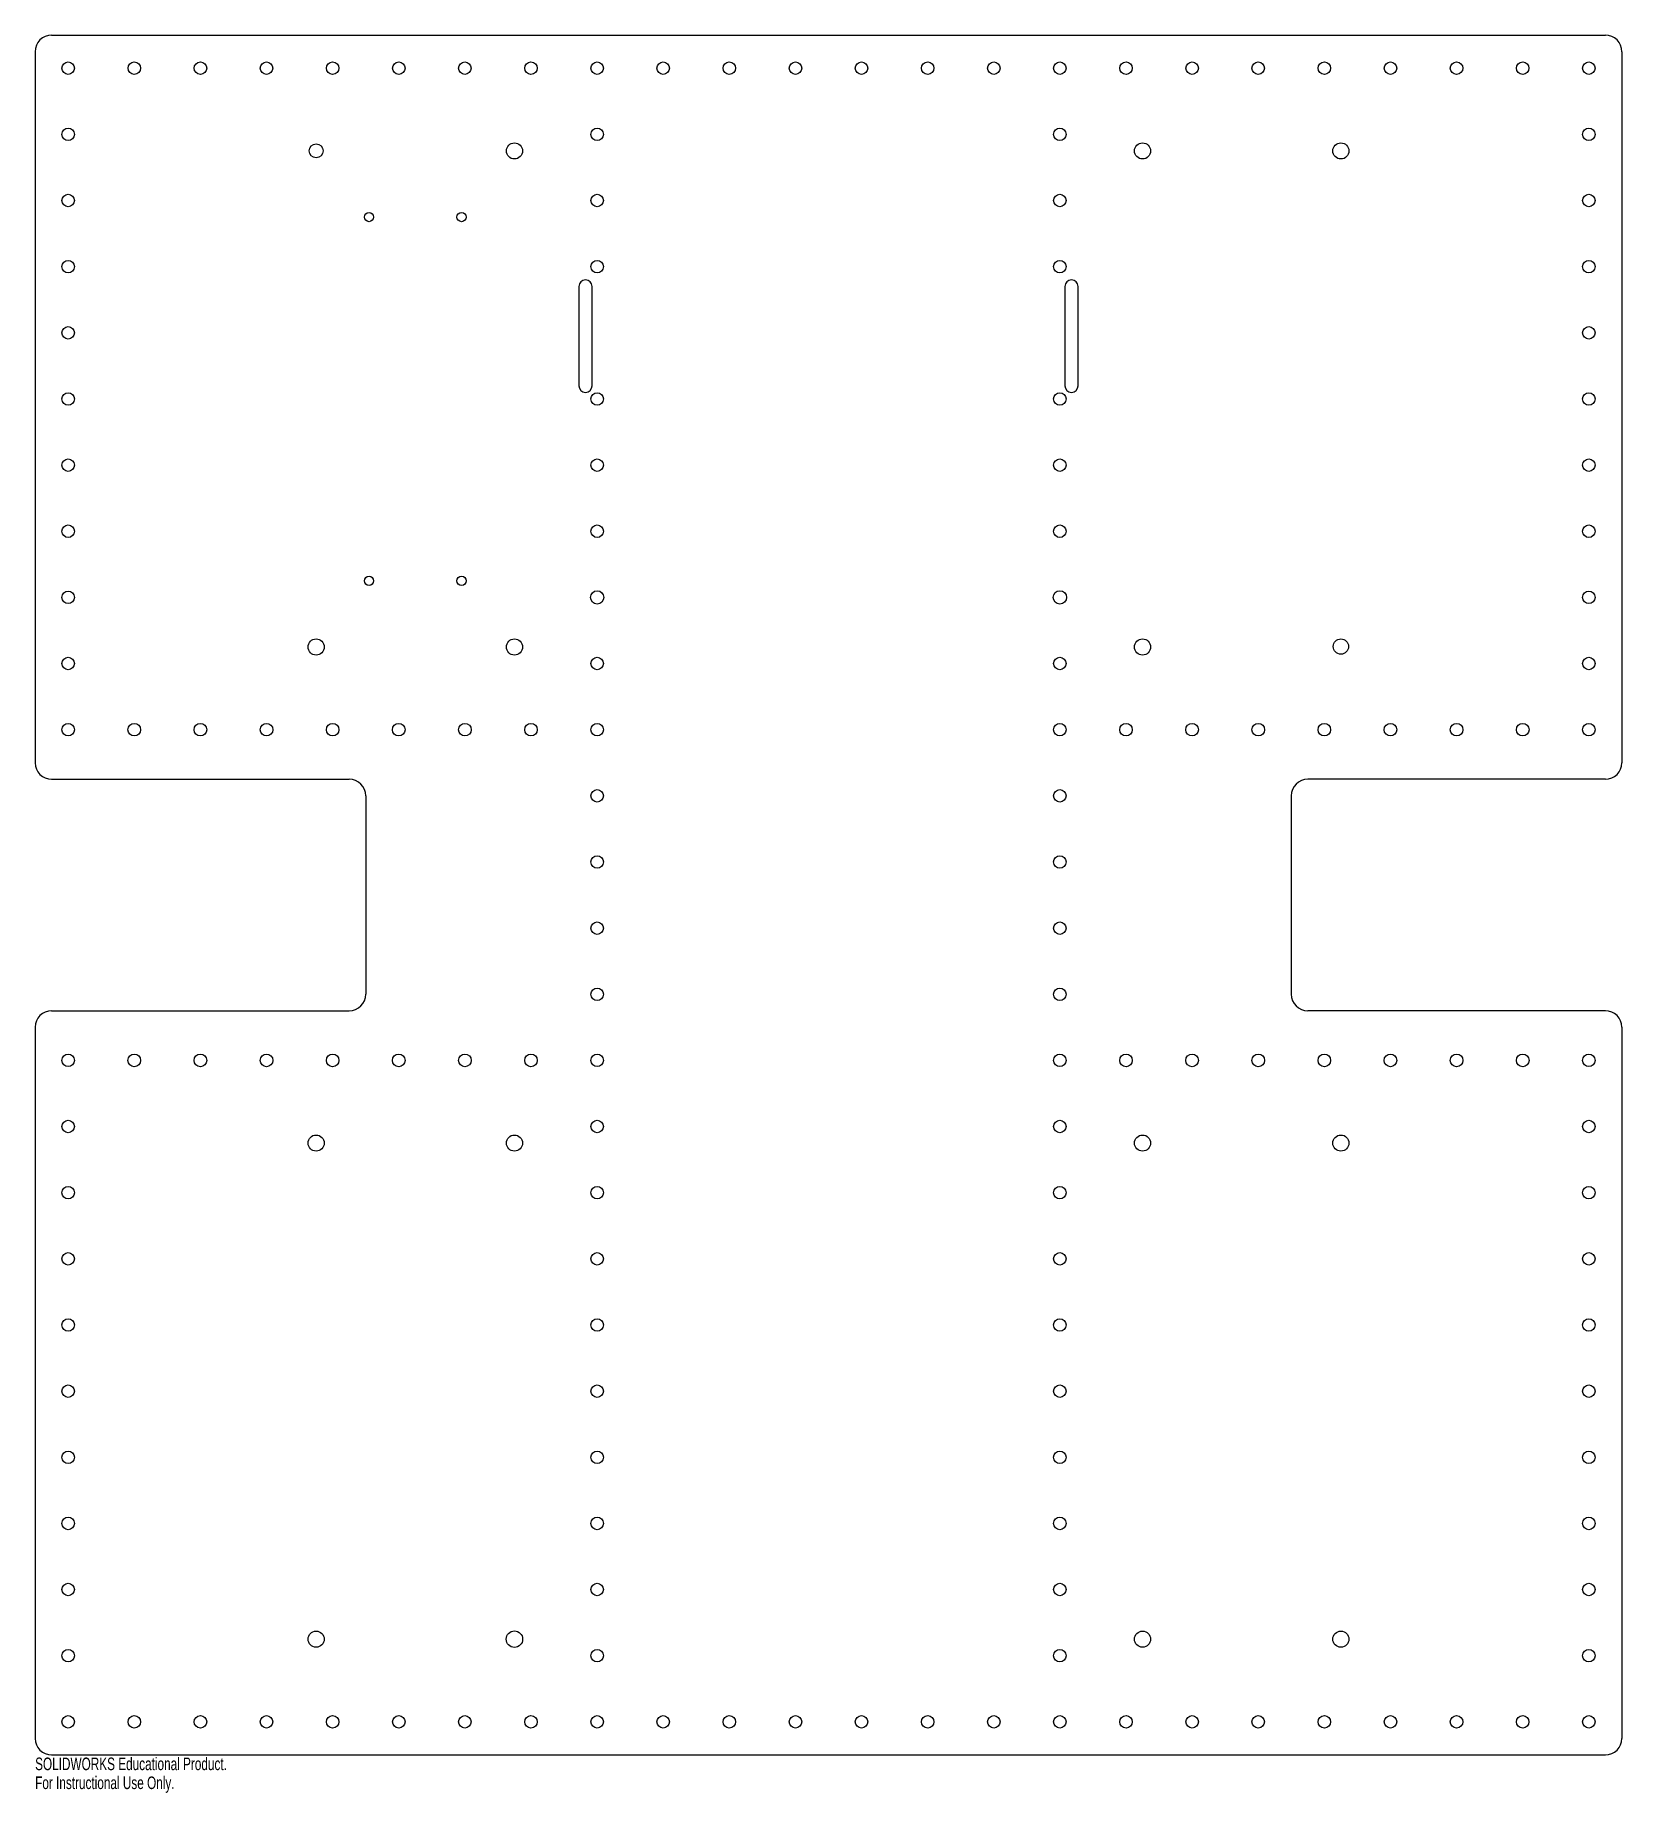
# Model space of a CAD drawing. Header units: inches. Extents: x 0 to 24, y -26.6 to 0.
import ezdxf

# ---------------------------------------------------------------- set-up
doc = ezdxf.new("R2010")
doc.units = ezdxf.units.IN
doc.header["$MEASUREMENT"] = 0
doc.styles.add('SLDTEXTSTYLE0', font='TXT', dxfattribs={"width": 0.7})

msp = doc.modelspace()

# ---------------------------------------------------------------- linework, layer by layer
at = {"color": 7, "linetype": 'Continuous', "lineweight": 25}
for p, q in [((0.25, 0), (23.75, 0)), ((0, -0.25), (0, -11)), ((24, -0.25), (24, -11)), ((8.225, -3.8), (8.225, -5.3)), ((8.425, -5.3), (8.425, -3.8)), ((15.575, -3.8), (15.575, -5.3)), ((15.775, -5.3), (15.775, -3.8)), ((0.25, -11.25), (4.75, -11.25)), ((23.75, -11.25), (19.25, -11.25)), ((5, -11.5), (5, -14.5)), ((19, -11.5), (19, -14.5)), ((0.25, -14.75), (4.75, -14.75)), ((23.75, -14.75), (19.25, -14.75)), ((0, -15), (0, -25.75)), ((24, -15), (24, -25.75)), ((0.25, -26), (23.75, -26))]:
    msp.add_line(p, q, dxfattribs=at)
for centre, radius in [((0.5, -0.5), 0.0945), ((1.5, -0.5), 0.0945), ((2.5, -0.5), 0.0945), ((3.5, -0.5), 0.0945), ((4.5, -0.5), 0.0945), ((5.5, -0.5), 0.0945), ((6.5, -0.5), 0.0945), ((7.5, -0.5), 0.0945), ((8.5, -0.5), 0.0945), ((9.5, -0.5), 0.0945), ((10.5, -0.5), 0.0945), ((11.5, -0.5), 0.0945), ((12.5, -0.5), 0.0945), ((13.5, -0.5), 0.0945), ((14.5, -0.5), 0.0945), ((15.5, -0.5), 0.0945), ((16.5, -0.5), 0.0945), ((17.5, -0.5), 0.0945), ((18.5, -0.5), 0.0945), ((19.5, -0.5), 0.0945), ((20.5, -0.5), 0.0945), ((21.5, -0.5), 0.0945), ((22.5, -0.5), 0.0945), ((23.5, -0.5), 0.0945), ((0.5, -1.5), 0.0945), ((8.5, -1.5), 0.0945), ((15.5, -1.5), 0.0945), ((23.5, -1.5), 0.0945), ((4.25, -1.75), 0.105), ((7.25, -1.75), 0.122), ((16.75, -1.75), 0.122), ((19.75, -1.75), 0.122), ((0.5, -2.5), 0.0945), ((8.5, -2.5), 0.0945), ((15.5, -2.5), 0.0945), ((23.5, -2.5), 0.0945), ((5.05, -2.75), 0.07), ((6.45, -2.75), 0.07), ((0.5, -3.5), 0.0945), ((8.5, -3.5), 0.0945), ((15.5, -3.5), 0.0945), ((23.5, -3.5), 0.0945), ((0.5, -4.5), 0.0945), ((23.5, -4.5), 0.0945), ((0.5, -5.5), 0.0945), ((8.5, -5.5), 0.0945), ((15.5, -5.5), 0.0945), ((23.5, -5.5), 0.0945), ((0.5, -6.5), 0.0945), ((8.5, -6.5), 0.0945), ((15.5, -6.5), 0.0945), ((23.5, -6.5), 0.0945), ((0.5, -7.5), 0.0945), ((8.5, -7.5), 0.0945), ((15.5, -7.5), 0.0945), ((23.5, -7.5), 0.0945), ((5.05, -8.25), 0.07), ((6.45, -8.25), 0.07), ((0.5, -8.5), 0.0945), ((8.5, -8.5), 0.1), ((15.5, -8.5), 0.101), ((23.5, -8.5), 0.0945), ((4.25, -9.25), 0.122), ((7.25, -9.25), 0.122), ((16.75, -9.25), 0.122), ((19.75, -9.243), 0.116), ((0.5, -9.5), 0.0945), ((8.5, -9.5), 0.0945), ((15.5, -9.5), 0.0945), ((23.5, -9.5), 0.0945), ((0.5, -10.5), 0.0945), ((1.5, -10.5), 0.0955), ((2.5, -10.5), 0.0955), ((3.5, -10.5), 0.0955), ((4.5, -10.5), 0.0955), ((5.5, -10.5), 0.0955), ((6.5, -10.5), 0.0955), ((7.5, -10.5), 0.0955), ((8.5, -10.5), 0.0945), ((15.5, -10.5), 0.0945), ((16.5, -10.5), 0.0955), ((17.5, -10.5), 0.0955), ((18.5, -10.5), 0.0955), ((19.5, -10.5), 0.0955), ((20.5, -10.5), 0.0955), ((21.5, -10.5), 0.0955), ((22.5, -10.5), 0.0955), ((23.5, -10.5), 0.0945), ((8.5, -11.5), 0.0945), ((15.5, -11.5), 0.0945), ((8.5, -12.5), 0.0945), ((15.5, -12.5), 0.0945), ((8.5, -13.5), 0.0945), ((15.5, -13.5), 0.0945), ((8.5, -14.5), 0.0945), ((15.5, -14.5), 0.0945), ((0.5, -15.5), 0.0945), ((1.5, -15.5), 0.0955), ((2.5, -15.5), 0.0955), ((3.5, -15.5), 0.0955), ((4.5, -15.5), 0.0955), ((5.5, -15.5), 0.0955), ((6.5, -15.5), 0.0955), ((7.5, -15.5), 0.0955), ((8.5, -15.5), 0.0945), ((15.5, -15.5), 0.0945), ((16.5, -15.5), 0.0955), ((17.5, -15.5), 0.0955), ((18.5, -15.5), 0.0955), ((19.5, -15.5), 0.0955), ((20.5, -15.5), 0.0955), ((21.5, -15.5), 0.0955), ((22.5, -15.5), 0.0955), ((23.5, -15.5), 0.0945), ((0.5, -16.5), 0.0945), ((8.5, -16.5), 0.0945), ((15.5, -16.5), 0.0945), ((23.5, -16.5), 0.0945), ((4.25, -16.75), 0.122), ((7.25, -16.75), 0.122), ((16.75, -16.75), 0.122), ((19.75, -16.75), 0.122), ((0.5, -17.5), 0.0945), ((8.5, -17.5), 0.0945), ((15.5, -17.5), 0.0945), ((23.5, -17.5), 0.0945), ((0.5, -18.5), 0.0945), ((8.5, -18.5), 0.0945), ((15.5, -18.5), 0.0945), ((23.5, -18.5), 0.0945), ((0.5, -19.5), 0.0945), ((8.5, -19.5), 0.0945), ((15.5, -19.5), 0.0945), ((23.5, -19.5), 0.0945), ((0.5, -20.5), 0.0945), ((8.5, -20.5), 0.0945), ((15.5, -20.5), 0.0945), ((23.5, -20.5), 0.0945), ((0.5, -21.5), 0.0945), ((8.5, -21.5), 0.0945), ((15.5, -21.5), 0.0945), ((23.5, -21.5), 0.0945), ((0.5, -22.5), 0.0945), ((8.5, -22.5), 0.0945), ((15.5, -22.5), 0.0945), ((23.5, -22.5), 0.0945), ((0.5, -23.5), 0.0945), ((8.5, -23.5), 0.0945), ((15.5, -23.5), 0.0945), ((23.5, -23.5), 0.0945), ((4.25, -24.25), 0.122), ((7.25, -24.25), 0.124), ((16.75, -24.25), 0.122), ((19.75, -24.25), 0.122), ((0.5, -24.5), 0.0945), ((8.5, -24.5), 0.0945), ((15.5, -24.5), 0.0945), ((23.5, -24.5), 0.0945), ((0.5, -25.5), 0.0945), ((1.5, -25.5), 0.0945), ((2.5, -25.5), 0.0945), ((3.5, -25.5), 0.0945), ((4.5, -25.5), 0.0945), ((5.5, -25.5), 0.0945), ((6.5, -25.5), 0.0945), ((7.5, -25.5), 0.0945), ((8.5, -25.5), 0.0945), ((9.5, -25.5), 0.0945), ((10.5, -25.5), 0.0945), ((11.5, -25.5), 0.0945), ((12.5, -25.5), 0.0945), ((13.5, -25.5), 0.0945), ((14.5, -25.5), 0.0945), ((15.5, -25.5), 0.0945), ((16.5, -25.5), 0.0945), ((17.5, -25.5), 0.0945), ((18.5, -25.5), 0.0945), ((19.5, -25.5), 0.0945), ((20.5, -25.5), 0.0945), ((21.5, -25.5), 0.0945), ((22.5, -25.5), 0.0945), ((23.5, -25.5), 0.0945)]:
    msp.add_circle(centre, radius, dxfattribs=at)
for centre, radius, start, end in [((0.25, -0.25), 0.25, 90, 180), ((23.75, -0.25), 0.25, 0, 90), ((8.325, -3.8), 0.1, 0, 180), ((15.675, -3.8), 0.1, 0, 180), ((8.325, -5.3), 0.1, 180, 0), ((15.675, -5.3), 0.1, 180, 0), ((0.25, -11), 0.25, 180, 270), ((23.75, -11), 0.25, 270, 0), ((4.75, -11.5), 0.25, 0, 90), ((19.25, -11.5), 0.25, 90, 180), ((4.75, -14.5), 0.25, 270, 0), ((19.25, -14.5), 0.25, 180, 270), ((0.25, -15), 0.25, 90, 180), ((23.75, -15), 0.25, 0, 90), ((0.25, -25.75), 0.25, 180, 270), ((23.75, -25.75), 0.25, 270, 0)]:
    msp.add_arc(centre, radius, start, end, dxfattribs=at)

# ---------------------------------------------------------------- texts
at = {"color": 7, "linetype": 'Continuous', "char_height": 0.1903, "attachment_point": 1, "style": 'SLDTEXTSTYLE0'}
for s, insert in [('SOLIDWORKS Educational Product.', (0, -26.04)), ('For Instructional Use Only.', (0, -26.326))]:
    msp.add_mtext(s, dxfattribs=dict(at, insert=insert))

doc.saveas('drawing.dxf')
